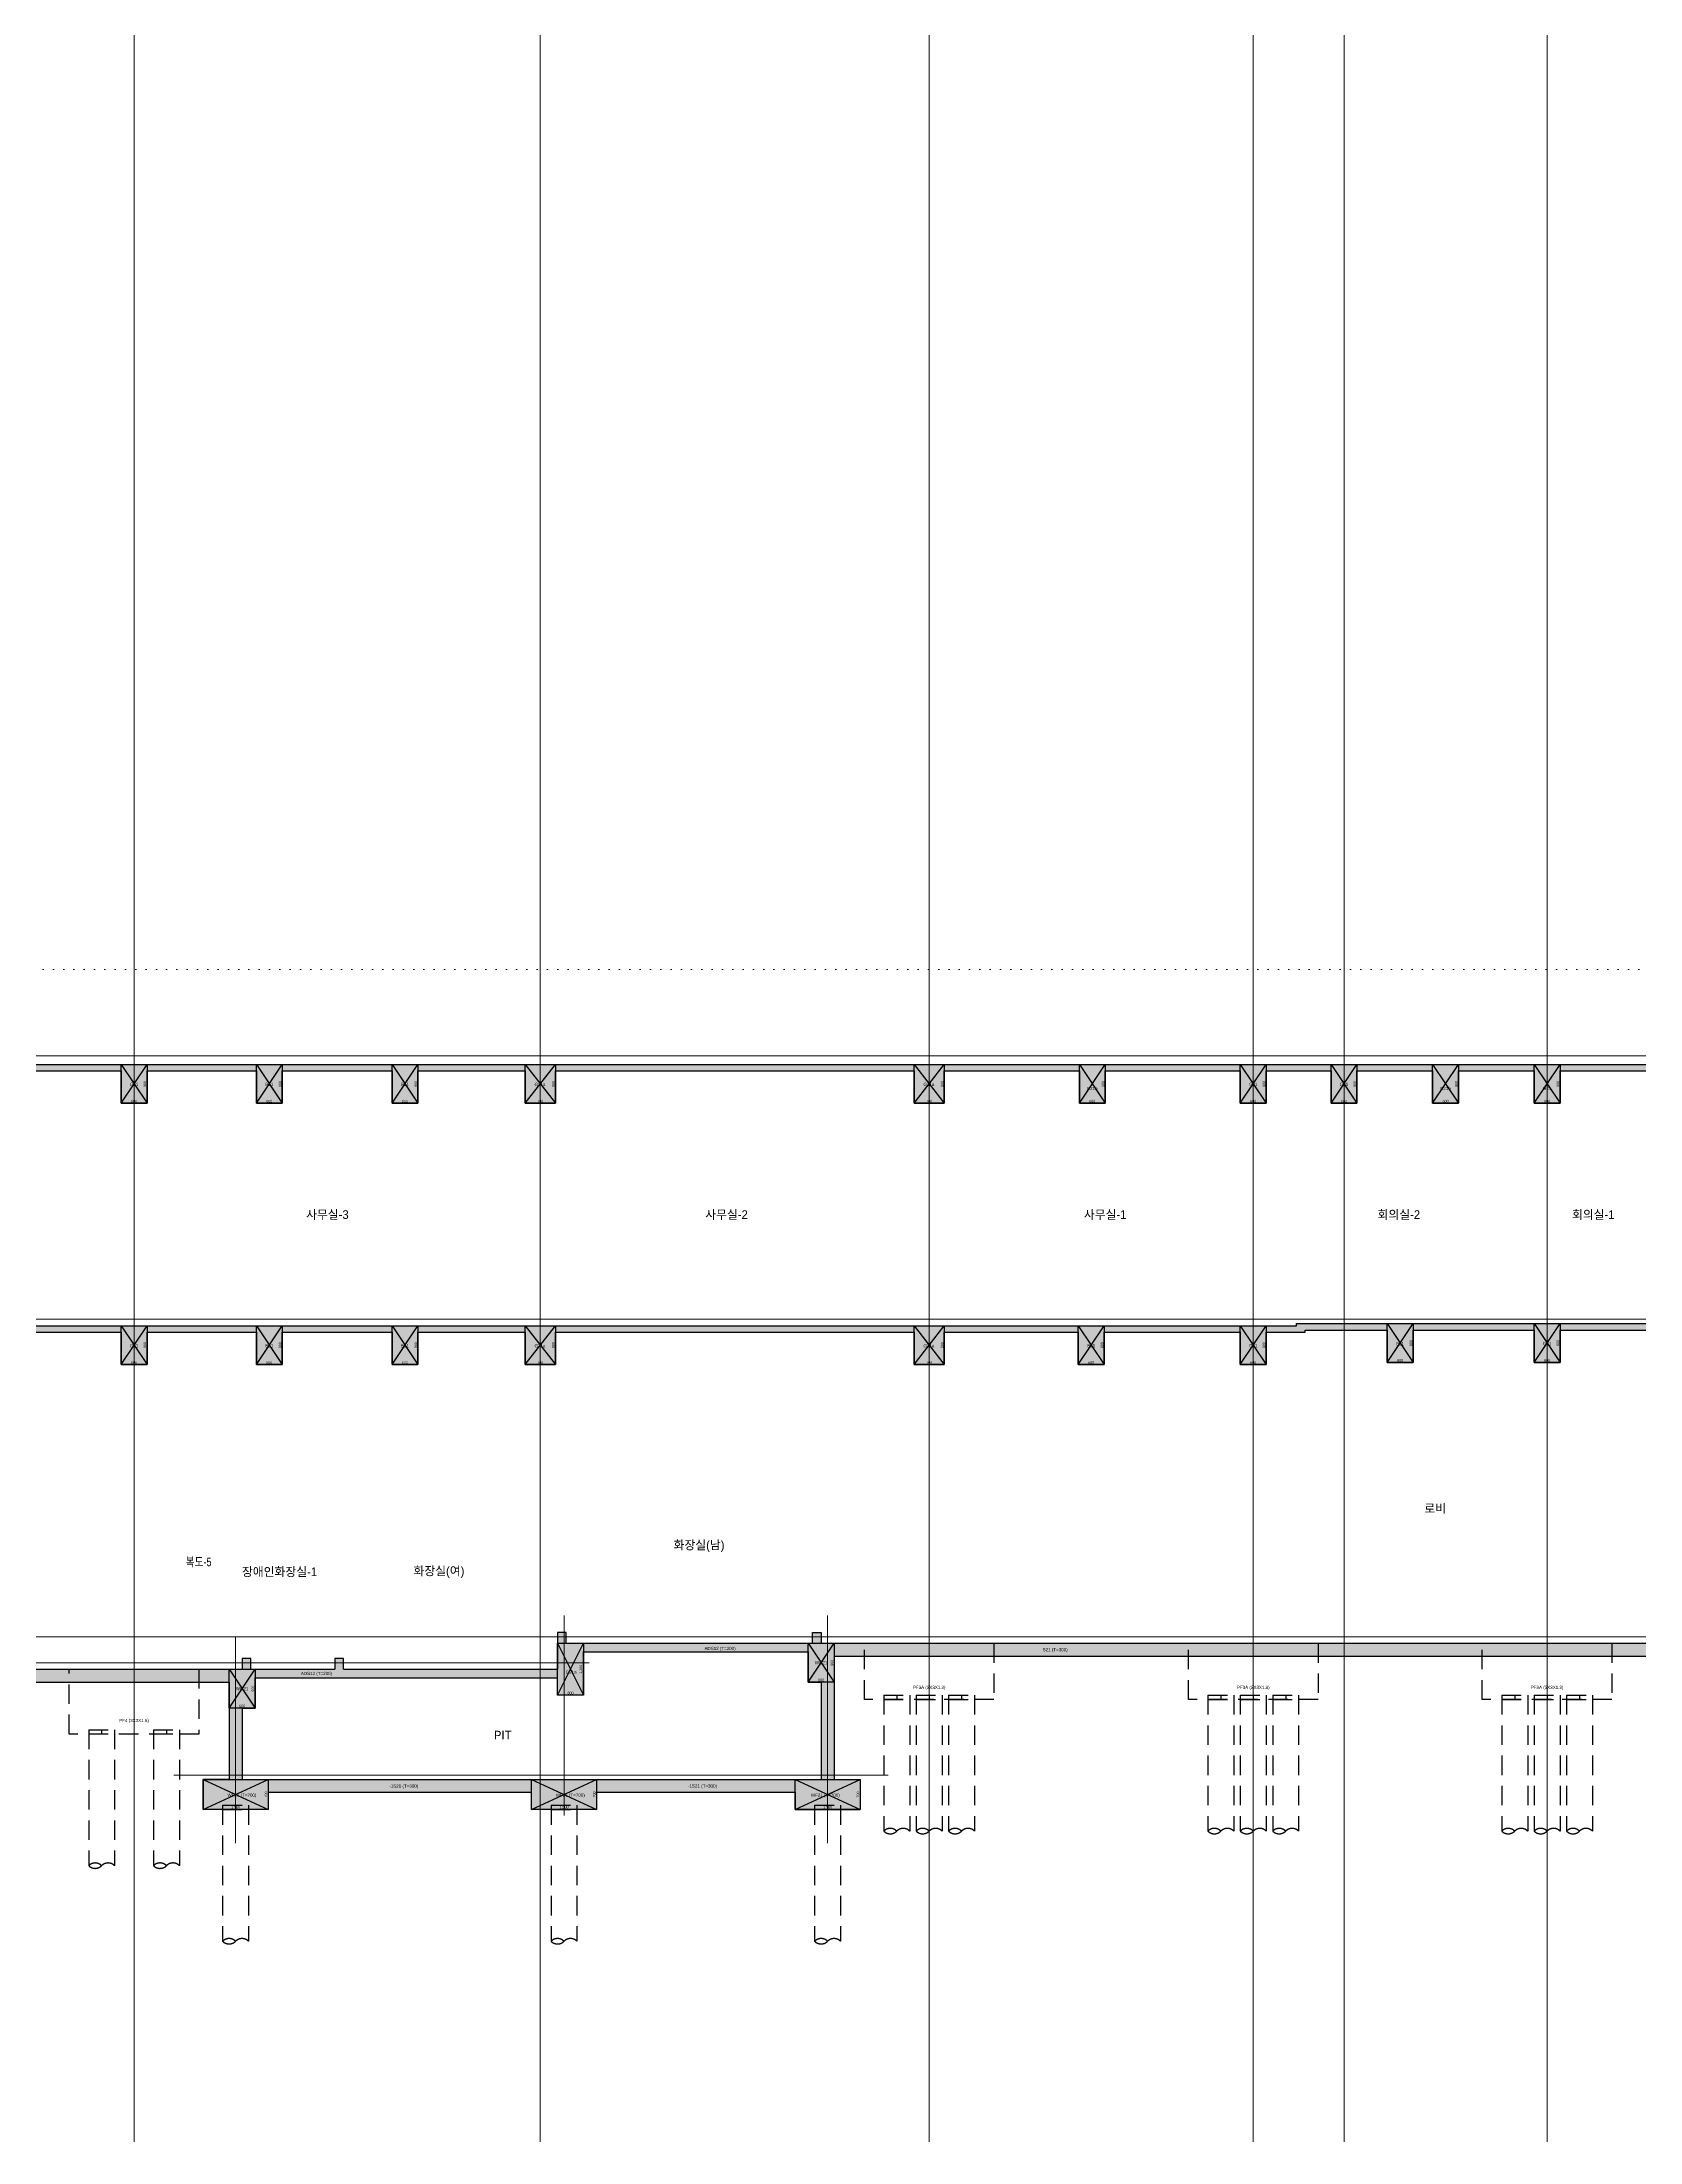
# Model space of a CAD drawing. Header units: millimetres. Extents: x 0 to 841000, y -4805 to 148500.
# Drawn here: x 70108 to 107087, y 23234 to 71847 of the extents above; entities that cross this region are included whole.
import ezdxf
from ezdxf.enums import TextEntityAlignment as Align

# ---------------------------------------------------------------- set-up
doc = ezdxf.new("R2010")
doc.units = ezdxf.units.MM
doc.header["$LTSCALE"] = 250
for name, pattern in [('DOT', [6.35, 0, -6.35]), ('HID', [2.8, 1.8, -1]), ('HIDDEN', [9.525, 6.35, -3.175])]:
    doc.linetypes.add(name, pattern=pattern)
doc.layers.get('Defpoints').update_dxf_attribs({"color": 151})
for name, color, linetype in [('A-CON', 2, 'Continuous'), ('구조SOLID', 253, 'Continuous'), ('기초', 5, 'HIDDEN')]:
    doc.layers.add(name, color=color, linetype=linetype)
for name, color, linetype, plot in [('AS-HIDLINE', 205, 'Continuous', False), ('NO-TEXT', 150, 'Continuous', False), ('NOPLOT', 191, 'Continuous', False)]:
    doc.layers.add(name, color=color, linetype=linetype, plot=plot)
doc.layers.add('CEN', color=1, linetype='Continuous', lineweight=9)
doc.styles.add('Gdim', font='Dotum.ttf')
doc.dimstyles.new('G-Xdim', dxfattribs={"dimscale": 30, "dimtxt": 2, "dimasz": 1, "dimexe": 1.2, "dimexo": 1.2, "dimgap": 0, "dimtad": 1, "dimdec": 1, "dimdsep": 46, "dimlunit": 6, "dimtxsty": 'Gdim', "dimcen": 1, "dimse1": 1, "dimse2": 1, "dimsd1": 1, "dimsd2": 1, "dimclrd": 1, "dimclre": 1, "dimclrt": 256, "dimadec": 0, "dimazin": 0, "dimtfac": 1, "dimtdec": 1, "dimtix": 1, "dimtmove": 2, "dimatfit": 1, "dimfxl": 2, "dimtolj": 1, "dimlwd": -1, "dimlwe": -1, "dimarcsym": 0})

# ---------------------------------------------------------------- blocks, each defined once
blk = doc.blocks.new('*D232')
at = {"layer": 'Defpoints', "color": 0, "linetype": 'Continuous', "transparency": 16777216}
for p in [(-300, -900), (300, -880), (300, -900)]:
    blk.add_point(p, dxfattribs=at)
at = {"layer": 'AS-HIDLINE', "linetype": 'Continuous', "transparency": 16777216, "insert": (0, -850), "char_height": 60, "attachment_point": 5, "style": 'Gdim'}
blk.add_mtext('\\A1;600', dxfattribs=at)
blk = doc.blocks.new('*D233')
at = {"layer": 'Defpoints', "color": 0, "linetype": 'Continuous', "transparency": 16777216}
for p in [(300, 0), (280, 0), (300, -900)]:
    blk.add_point(p, dxfattribs=at)
at = {"layer": 'AS-HIDLINE', "linetype": 'Continuous', "transparency": 16777216, "insert": (250, -450), "char_height": 60, "attachment_point": 5, "rotation": 90, "style": 'Gdim'}
blk.add_mtext('\\A1;900', dxfattribs=at)
blk = doc.blocks.new('*D236')
at = {"layer": 'Defpoints', "color": 0, "linetype": 'Continuous', "transparency": 16777216}
for p in [(-300, -900), (300, -880), (300, -900)]:
    blk.add_point(p, dxfattribs=at)
at = {"layer": 'AS-HIDLINE', "linetype": 'Continuous', "transparency": 16777216, "insert": (0, -850), "char_height": 60, "attachment_point": 5, "style": 'Gdim'}
blk.add_mtext('\\A1;600', dxfattribs=at)
blk = doc.blocks.new('*D237')
at = {"layer": 'Defpoints', "color": 0, "linetype": 'Continuous', "transparency": 16777216}
for p in [(300, 0), (280, 0), (300, -900)]:
    blk.add_point(p, dxfattribs=at)
at = {"layer": 'AS-HIDLINE', "linetype": 'Continuous', "transparency": 16777216, "insert": (250, -450), "char_height": 60, "attachment_point": 5, "rotation": 90, "style": 'Gdim'}
blk.add_mtext('\\A1;900', dxfattribs=at)
blk = doc.blocks.new('*D238')
at = {"layer": 'Defpoints', "color": 0, "linetype": 'Continuous', "transparency": 16777216}
for p in [(-300, -900), (300, -880), (300, -900)]:
    blk.add_point(p, dxfattribs=at)
at = {"layer": 'AS-HIDLINE', "linetype": 'Continuous', "transparency": 16777216, "insert": (0, -850), "char_height": 60, "attachment_point": 5, "style": 'Gdim'}
blk.add_mtext('\\A1;600', dxfattribs=at)
blk = doc.blocks.new('*D239')
at = {"layer": 'Defpoints', "color": 0, "linetype": 'Continuous', "transparency": 16777216}
for p in [(300, 0), (280, 0), (300, -900)]:
    blk.add_point(p, dxfattribs=at)
at = {"layer": 'AS-HIDLINE', "linetype": 'Continuous', "transparency": 16777216, "insert": (250, -450), "char_height": 60, "attachment_point": 5, "rotation": 90, "style": 'Gdim'}
blk.add_mtext('\\A1;900', dxfattribs=at)
blk = doc.blocks.new('*D250')
at = {"layer": 'Defpoints', "color": 0, "linetype": 'Continuous', "transparency": 16777216}
for p in [(-300, -900), (300, -880), (300, -900)]:
    blk.add_point(p, dxfattribs=at)
at = {"layer": 'AS-HIDLINE', "linetype": 'Continuous', "transparency": 16777216, "insert": (0, -850), "char_height": 60, "attachment_point": 5, "style": 'Gdim'}
blk.add_mtext('\\A1;600', dxfattribs=at)
blk = doc.blocks.new('*D251')
at = {"layer": 'Defpoints', "color": 0, "linetype": 'Continuous', "transparency": 16777216}
for p in [(300, 0), (280, 0), (300, -900)]:
    blk.add_point(p, dxfattribs=at)
at = {"layer": 'AS-HIDLINE', "linetype": 'Continuous', "transparency": 16777216, "insert": (250, -450), "char_height": 60, "attachment_point": 5, "rotation": 90, "style": 'Gdim'}
blk.add_mtext('\\A1;900', dxfattribs=at)
blk = doc.blocks.new('*D252')
at = {"layer": 'Defpoints', "color": 0, "linetype": 'Continuous', "transparency": 16777216}
for p in [(-300, -900), (300, -880), (300, -900)]:
    blk.add_point(p, dxfattribs=at)
at = {"layer": 'AS-HIDLINE', "linetype": 'Continuous', "transparency": 16777216, "insert": (0, -850), "char_height": 60, "attachment_point": 5, "style": 'Gdim'}
blk.add_mtext('\\A1;600', dxfattribs=at)
blk = doc.blocks.new('*D253')
at = {"layer": 'Defpoints', "color": 0, "linetype": 'Continuous', "transparency": 16777216}
for p in [(300, 0), (280, 0), (300, -900)]:
    blk.add_point(p, dxfattribs=at)
at = {"layer": 'AS-HIDLINE', "linetype": 'Continuous', "transparency": 16777216, "insert": (250, -450), "char_height": 60, "attachment_point": 5, "rotation": 90, "style": 'Gdim'}
blk.add_mtext('\\A1;900', dxfattribs=at)
blk = doc.blocks.new('*D254')
at = {"layer": 'Defpoints', "color": 0, "linetype": 'Continuous', "transparency": 16777216}
for p in [(-300, -900), (300, -880), (300, -900)]:
    blk.add_point(p, dxfattribs=at)
at = {"layer": 'AS-HIDLINE', "linetype": 'Continuous', "transparency": 16777216, "insert": (0, -850), "char_height": 60, "attachment_point": 5, "style": 'Gdim'}
blk.add_mtext('\\A1;600', dxfattribs=at)
blk = doc.blocks.new('*D255')
at = {"layer": 'Defpoints', "color": 0, "linetype": 'Continuous', "transparency": 16777216}
for p in [(300, 0), (280, 0), (300, -900)]:
    blk.add_point(p, dxfattribs=at)
at = {"layer": 'AS-HIDLINE', "linetype": 'Continuous', "transparency": 16777216, "insert": (250, -450), "char_height": 60, "attachment_point": 5, "rotation": 90, "style": 'Gdim'}
blk.add_mtext('\\A1;900', dxfattribs=at)
blk = doc.blocks.new('*D166')
at = {"layer": 'Defpoints', "color": 0, "linetype": 'Continuous', "transparency": 16777216}
for p in [(-300, -900), (300, -880), (300, -900)]:
    blk.add_point(p, dxfattribs=at)
at = {"layer": 'AS-HIDLINE', "linetype": 'Continuous', "transparency": 16777216, "insert": (0, -850), "char_height": 60, "attachment_point": 5, "style": 'Gdim'}
blk.add_mtext('\\A1;600', dxfattribs=at)
blk = doc.blocks.new('*D167')
at = {"layer": 'Defpoints', "color": 0, "linetype": 'Continuous', "transparency": 16777216}
for p in [(300, 0), (280, 0), (300, -900)]:
    blk.add_point(p, dxfattribs=at)
at = {"layer": 'AS-HIDLINE', "linetype": 'Continuous', "transparency": 16777216, "insert": (250, -450), "char_height": 60, "attachment_point": 5, "rotation": 90, "style": 'Gdim'}
blk.add_mtext('\\A1;900', dxfattribs=at)
blk = doc.blocks.new('*D206')
at = {"layer": 'Defpoints', "color": 0, "linetype": 'Continuous', "transparency": 16777216}
for p in [(-300, -900), (300, -880), (300, -900)]:
    blk.add_point(p, dxfattribs=at)
at = {"layer": 'AS-HIDLINE', "linetype": 'Continuous', "transparency": 16777216, "insert": (0, -850), "char_height": 60, "attachment_point": 5, "style": 'Gdim'}
blk.add_mtext('\\A1;600', dxfattribs=at)
blk = doc.blocks.new('*D207')
at = {"layer": 'Defpoints', "color": 0, "linetype": 'Continuous', "transparency": 16777216}
for p in [(300, 0), (280, 0), (300, -900)]:
    blk.add_point(p, dxfattribs=at)
at = {"layer": 'AS-HIDLINE', "linetype": 'Continuous', "transparency": 16777216, "insert": (250, -450), "char_height": 60, "attachment_point": 5, "rotation": 90, "style": 'Gdim'}
blk.add_mtext('\\A1;900', dxfattribs=at)
blk = doc.blocks.new('*D208')
at = {"layer": 'Defpoints', "color": 0, "linetype": 'Continuous', "transparency": 16777216}
for p in [(-300, -1200), (300, -1180), (300, -1200)]:
    blk.add_point(p, dxfattribs=at)
at = {"layer": 'AS-HIDLINE', "linetype": 'Continuous', "transparency": 16777216, "insert": (0, -1150), "char_height": 60, "attachment_point": 5, "style": 'Gdim'}
blk.add_mtext('\\A1;600', dxfattribs=at)
blk = doc.blocks.new('*D209')
at = {"layer": 'Defpoints', "color": 0, "linetype": 'Continuous', "transparency": 16777216}
for p in [(300, 0), (280, 0), (300, -1200)]:
    blk.add_point(p, dxfattribs=at)
at = {"layer": 'AS-HIDLINE', "linetype": 'Continuous', "transparency": 16777216, "insert": (244, -600), "char_height": 60, "attachment_point": 5, "rotation": 90, "style": 'Gdim'}
blk.add_mtext('\\A1;1,200', dxfattribs=at)
blk = doc.blocks.new('*D258')
at = {"layer": 'Defpoints', "color": 0, "linetype": 'Continuous', "transparency": 16777216}
for p in [(-300, -900), (300, -880), (300, -900)]:
    blk.add_point(p, dxfattribs=at)
at = {"layer": 'AS-HIDLINE', "linetype": 'Continuous', "transparency": 16777216, "insert": (0, -850), "char_height": 60, "attachment_point": 5, "style": 'Gdim'}
blk.add_mtext('\\A1;600', dxfattribs=at)
blk = doc.blocks.new('*D259')
at = {"layer": 'Defpoints', "color": 0, "linetype": 'Continuous', "transparency": 16777216}
for p in [(300, 0), (280, 0), (300, -900)]:
    blk.add_point(p, dxfattribs=at)
at = {"layer": 'AS-HIDLINE', "linetype": 'Continuous', "transparency": 16777216, "insert": (250, -450), "char_height": 60, "attachment_point": 5, "rotation": 90, "style": 'Gdim'}
blk.add_mtext('\\A1;900', dxfattribs=at)
blk = doc.blocks.new('*D266')
at = {"layer": 'Defpoints', "color": 0, "linetype": 'Continuous', "transparency": 16777216}
for p in [(-400, -900), (300, -880), (300, -900)]:
    blk.add_point(p, dxfattribs=at)
at = {"layer": 'AS-HIDLINE', "linetype": 'Continuous', "transparency": 16777216, "insert": (-50, -850), "char_height": 60, "attachment_point": 5, "style": 'Gdim'}
blk.add_mtext('\\A1;700', dxfattribs=at)
blk = doc.blocks.new('*D267')
at = {"layer": 'Defpoints', "color": 0, "linetype": 'Continuous', "transparency": 16777216}
for p in [(300, 0), (280, 0), (300, -900)]:
    blk.add_point(p, dxfattribs=at)
at = {"layer": 'AS-HIDLINE', "linetype": 'Continuous', "transparency": 16777216, "insert": (250, -450), "char_height": 60, "attachment_point": 5, "rotation": 90, "style": 'Gdim'}
blk.add_mtext('\\A1;900', dxfattribs=at)
blk = doc.blocks.new('파일')
at = {"layer": 'NOPLOT', "linetype": 'HID'}
blk.add_line((71, 790, 0), (671, 790, 0), dxfattribs=at)
at = {"layer": 'NOPLOT'}
blk.add_line((371, 890, 0), (371, 790, 0), dxfattribs=at)
at = {"layer": '기초', "linetype": 'HID'}
for p, q in [((71, 890, 0), (671, 890, 0)), ((71, 890, 0), (71, -2258, 0)), ((671, 890, 0), (671, -2258, 0))]:
    blk.add_line(p, q, dxfattribs=at)
for centre, start, end in [((221, -2408, 0), 45, 135), ((221, -2108, 0), 225, 315), ((521, -2408, 0), 45, 135)]:
    blk.add_arc(centre, 212, start, end, dxfattribs=at)
blk = doc.blocks.new('*D296')
at = {"layer": 'Defpoints', "color": 0, "linetype": 'Continuous', "transparency": 16777216}
for p in [(-570, -700), (930, -680), (930, -700)]:
    blk.add_point(p, dxfattribs=at)
at = {"layer": 'AS-HIDLINE', "linetype": 'Continuous', "transparency": 16777216, "insert": (180, -644), "char_height": 60, "attachment_point": 5, "style": 'Gdim'}
blk.add_mtext('\\A1;1,500', dxfattribs=at)
blk = doc.blocks.new('*D297')
at = {"layer": 'Defpoints', "color": 0, "linetype": 'Continuous', "transparency": 16777216}
for p in [(930, 0), (910, 0), (930, -700)]:
    blk.add_point(p, dxfattribs=at)
at = {"layer": 'AS-HIDLINE', "linetype": 'Continuous', "transparency": 16777216, "insert": (880, -350), "char_height": 60, "attachment_point": 5, "rotation": 90, "style": 'Gdim'}
blk.add_mtext('\\A1;700', dxfattribs=at)
blk = doc.blocks.new('*D300')
at = {"layer": 'Defpoints', "color": 0, "linetype": 'Continuous', "transparency": 16777216}
for p in [(-650, -900), (50, -880), (50, -900)]:
    blk.add_point(p, dxfattribs=at)
at = {"layer": 'AS-HIDLINE', "linetype": 'Continuous', "transparency": 16777216, "insert": (-300, -850), "char_height": 60, "attachment_point": 5, "style": 'Gdim'}
blk.add_mtext('\\A1;700', dxfattribs=at)
blk = doc.blocks.new('*D301')
at = {"layer": 'Defpoints', "color": 0, "linetype": 'Continuous', "transparency": 16777216}
for p in [(50, 0), (30, 0), (50, -900)]:
    blk.add_point(p, dxfattribs=at)
at = {"layer": 'AS-HIDLINE', "linetype": 'Continuous', "transparency": 16777216, "insert": (0, -450), "char_height": 60, "attachment_point": 5, "rotation": 90, "style": 'Gdim'}
blk.add_mtext('\\A1;900', dxfattribs=at)
blk = doc.blocks.new('*U114')
at = {"layer": 'AS-HIDLINE', "linetype": 'Continuous'}
for p, q in [((-300, -900), (300, 0)), ((-300, 0), (300, -900))]:
    blk.add_line(p, q, dxfattribs=at)
blk.add_lwpolyline([(-300, -900), (-300, 0), (300, 0), (300, -900)], close=True, dxfattribs=at)
dim = blk.add_linear_dim(base=(280.13, 0), p1=(300, -900), p2=(300, 0), angle=90, dimstyle='G-Xdim', override={"dimtxsty": 'Gdim'}, dxfattribs=at)
dim.commit()
dim.dimension.update_dxf_attribs({"geometry": '*D233', "text_midpoint": (250.09, -450)})
dim = blk.add_linear_dim(base=(300, -880.06), p1=(-300, -900), p2=(300, -900), dimstyle='G-Xdim', override={"dimtxsty": 'Gdim'}, dxfattribs=at)
dim.commit()
dim.dimension.update_dxf_attribs({"geometry": '*D232', "text_midpoint": (0, -850.02)})
blk = doc.blocks.new('*U116')
at = {"layer": 'AS-HIDLINE', "linetype": 'Continuous'}
for p, q in [((-300, -900), (300, 0)), ((-300, 0), (300, -900))]:
    blk.add_line(p, q, dxfattribs=at)
blk.add_lwpolyline([(-300, -900), (-300, 0), (300, 0), (300, -900)], close=True, dxfattribs=at)
dim = blk.add_linear_dim(base=(280.13, 0), p1=(300, -900), p2=(300, 0), angle=90, dimstyle='G-Xdim', override={"dimtxsty": 'Gdim'}, dxfattribs=at)
dim.commit()
dim.dimension.update_dxf_attribs({"geometry": '*D237', "text_midpoint": (250.09, -450)})
dim = blk.add_linear_dim(base=(300, -880.06), p1=(-300, -900), p2=(300, -900), dimstyle='G-Xdim', override={"dimtxsty": 'Gdim'}, dxfattribs=at)
dim.commit()
dim.dimension.update_dxf_attribs({"geometry": '*D236', "text_midpoint": (0, -850.02)})
blk = doc.blocks.new('*U117')
at = {"layer": 'AS-HIDLINE', "linetype": 'Continuous'}
for p, q in [((-300, -900), (300, 0)), ((-300, 0), (300, -900))]:
    blk.add_line(p, q, dxfattribs=at)
blk.add_lwpolyline([(-300, -900), (-300, 0), (300, 0), (300, -900)], close=True, dxfattribs=at)
dim = blk.add_linear_dim(base=(280.13, 0), p1=(300, -900), p2=(300, 0), angle=90, dimstyle='G-Xdim', override={"dimtxsty": 'Gdim'}, dxfattribs=at)
dim.commit()
dim.dimension.update_dxf_attribs({"geometry": '*D239', "text_midpoint": (250.09, -450)})
dim = blk.add_linear_dim(base=(300, -880.06), p1=(-300, -900), p2=(300, -900), dimstyle='G-Xdim', override={"dimtxsty": 'Gdim'}, dxfattribs=at)
dim.commit()
dim.dimension.update_dxf_attribs({"geometry": '*D238', "text_midpoint": (0, -850.02)})
blk = doc.blocks.new('*U123')
at = {"layer": 'AS-HIDLINE', "linetype": 'Continuous'}
for p, q in [((-300, -900), (300, 0)), ((-300, 0), (300, -900))]:
    blk.add_line(p, q, dxfattribs=at)
blk.add_lwpolyline([(-300, -900), (-300, 0), (300, 0), (300, -900)], close=True, dxfattribs=at)
dim = blk.add_linear_dim(base=(280.13, 0), p1=(300, -900), p2=(300, 0), angle=90, dimstyle='G-Xdim', override={"dimtxsty": 'Gdim'}, dxfattribs=at)
dim.commit()
dim.dimension.update_dxf_attribs({"geometry": '*D251', "text_midpoint": (250.09, -450)})
dim = blk.add_linear_dim(base=(300, -880.06), p1=(-300, -900), p2=(300, -900), dimstyle='G-Xdim', override={"dimtxsty": 'Gdim'}, dxfattribs=at)
dim.commit()
dim.dimension.update_dxf_attribs({"geometry": '*D250', "text_midpoint": (0, -850.02)})
blk = doc.blocks.new('*U124')
at = {"layer": 'AS-HIDLINE', "linetype": 'Continuous'}
for p, q in [((-300, -900), (300, 0)), ((-300, 0), (300, -900))]:
    blk.add_line(p, q, dxfattribs=at)
blk.add_lwpolyline([(-300, -900), (-300, 0), (300, 0), (300, -900)], close=True, dxfattribs=at)
dim = blk.add_linear_dim(base=(280.13, 0), p1=(300, -900), p2=(300, 0), angle=90, dimstyle='G-Xdim', override={"dimtxsty": 'Gdim'}, dxfattribs=at)
dim.commit()
dim.dimension.update_dxf_attribs({"geometry": '*D253', "text_midpoint": (250.09, -450)})
dim = blk.add_linear_dim(base=(300, -880.06), p1=(-300, -900), p2=(300, -900), dimstyle='G-Xdim', override={"dimtxsty": 'Gdim'}, dxfattribs=at)
dim.commit()
dim.dimension.update_dxf_attribs({"geometry": '*D252', "text_midpoint": (0, -850.02)})
blk = doc.blocks.new('*U125')
at = {"layer": 'AS-HIDLINE', "linetype": 'Continuous'}
for p, q in [((-300, -900), (300, 0)), ((-300, 0), (300, -900))]:
    blk.add_line(p, q, dxfattribs=at)
blk.add_lwpolyline([(-300, -900), (-300, 0), (300, 0), (300, -900)], close=True, dxfattribs=at)
dim = blk.add_linear_dim(base=(280.13, 0), p1=(300, -900), p2=(300, 0), angle=90, dimstyle='G-Xdim', override={"dimtxsty": 'Gdim'}, dxfattribs=at)
dim.commit()
dim.dimension.update_dxf_attribs({"geometry": '*D255', "text_midpoint": (250.09, -450)})
dim = blk.add_linear_dim(base=(300, -880.06), p1=(-300, -900), p2=(300, -900), dimstyle='G-Xdim', override={"dimtxsty": 'Gdim'}, dxfattribs=at)
dim.commit()
dim.dimension.update_dxf_attribs({"geometry": '*D254', "text_midpoint": (0, -850.02)})
blk = doc.blocks.new('*U81')
at = {"layer": 'AS-HIDLINE', "linetype": 'Continuous'}
for p, q in [((-300, -900), (300, 0)), ((-300, 0), (300, -900))]:
    blk.add_line(p, q, dxfattribs=at)
blk.add_lwpolyline([(-300, -900), (-300, 0), (300, 0), (300, -900)], close=True, dxfattribs=at)
dim = blk.add_linear_dim(base=(280.13, 0), p1=(300, -900), p2=(300, 0), angle=90, dimstyle='G-Xdim', override={"dimtxsty": 'Gdim'}, dxfattribs=at)
dim.commit()
dim.dimension.update_dxf_attribs({"geometry": '*D167', "text_midpoint": (250.09, -450)})
dim = blk.add_linear_dim(base=(300, -880.06), p1=(-300, -900), p2=(300, -900), dimstyle='G-Xdim', override={"dimtxsty": 'Gdim'}, dxfattribs=at)
dim.commit()
dim.dimension.update_dxf_attribs({"geometry": '*D166', "text_midpoint": (0, -850.02)})
blk = doc.blocks.new('*U101')
at = {"layer": 'AS-HIDLINE', "linetype": 'Continuous'}
for p, q in [((-300, -900), (300, 0)), ((-300, 0), (300, -900))]:
    blk.add_line(p, q, dxfattribs=at)
blk.add_lwpolyline([(-300, -900), (-300, 0), (300, 0), (300, -900)], close=True, dxfattribs=at)
dim = blk.add_linear_dim(base=(280.13, 0), p1=(300, -900), p2=(300, 0), angle=90, dimstyle='G-Xdim', override={"dimtxsty": 'Gdim'}, dxfattribs=at)
dim.commit()
dim.dimension.update_dxf_attribs({"geometry": '*D207', "text_midpoint": (250.09, -450)})
dim = blk.add_linear_dim(base=(300, -880.06), p1=(-300, -900), p2=(300, -900), dimstyle='G-Xdim', override={"dimtxsty": 'Gdim'}, dxfattribs=at)
dim.commit()
dim.dimension.update_dxf_attribs({"geometry": '*D206', "text_midpoint": (0, -850.02)})
blk = doc.blocks.new('*U102')
at = {"layer": 'AS-HIDLINE', "linetype": 'Continuous'}
for p, q in [((-300, -1200), (300, 0)), ((-300, 0), (300, -1200))]:
    blk.add_line(p, q, dxfattribs=at)
blk.add_lwpolyline([(-300, -1200), (-300, 0), (300, 0), (300, -1200)], close=True, dxfattribs=at)
dim = blk.add_linear_dim(base=(280.13, 0), p1=(300, -1200), p2=(300, 0), angle=90, dimstyle='G-Xdim', override={"dimtxsty": 'Gdim'}, dxfattribs=at)
dim.commit()
dim.dimension.update_dxf_attribs({"geometry": '*D209', "text_midpoint": (244.31, -600)})
dim = blk.add_linear_dim(base=(300, -1180.06), p1=(-300, -1200), p2=(300, -1200), dimstyle='G-Xdim', override={"dimtxsty": 'Gdim'}, dxfattribs=at)
dim.commit()
dim.dimension.update_dxf_attribs({"geometry": '*D208', "text_midpoint": (0, -1150.02)})
blk = doc.blocks.new('*U127')
at = {"layer": 'AS-HIDLINE', "linetype": 'Continuous'}
for p, q in [((-300, -900), (300, 0)), ((-300, 0), (300, -900))]:
    blk.add_line(p, q, dxfattribs=at)
blk.add_lwpolyline([(-300, -900), (-300, 0), (300, 0), (300, -900)], close=True, dxfattribs=at)
dim = blk.add_linear_dim(base=(280.13, 0), p1=(300, -900), p2=(300, 0), angle=90, dimstyle='G-Xdim', override={"dimtxsty": 'Gdim'}, dxfattribs=at)
dim.commit()
dim.dimension.update_dxf_attribs({"geometry": '*D259', "text_midpoint": (250.09, -450)})
dim = blk.add_linear_dim(base=(300, -880.06), p1=(-300, -900), p2=(300, -900), dimstyle='G-Xdim', override={"dimtxsty": 'Gdim'}, dxfattribs=at)
dim.commit()
dim.dimension.update_dxf_attribs({"geometry": '*D258', "text_midpoint": (0, -850.02)})
blk = doc.blocks.new('*U131')
at = {"layer": 'AS-HIDLINE', "linetype": 'Continuous'}
for p, q in [((-400, -900), (300, 0)), ((-400, 0), (300, -900))]:
    blk.add_line(p, q, dxfattribs=at)
blk.add_lwpolyline([(-400, -900), (-400, 0), (300, 0), (300, -900)], close=True, dxfattribs=at)
dim = blk.add_linear_dim(base=(280.13, 0), p1=(300, -900), p2=(300, 0), angle=90, dimstyle='G-Xdim', override={"dimtxsty": 'Gdim'}, dxfattribs=at)
dim.commit()
dim.dimension.update_dxf_attribs({"geometry": '*D267', "text_midpoint": (250.09, -450)})
dim = blk.add_linear_dim(base=(300, -880.06), p1=(-400, -900), p2=(300, -900), dimstyle='G-Xdim', override={"dimtxsty": 'Gdim'}, dxfattribs=at)
dim.commit()
dim.dimension.update_dxf_attribs({"geometry": '*D266', "text_midpoint": (-50, -850.02)})
blk = doc.blocks.new('*U148')
at = {"layer": 'AS-HIDLINE', "linetype": 'Continuous'}
for p, q in [((-570.09, -700), (929.91, 0)), ((-570.09, 0), (929.91, -700))]:
    blk.add_line(p, q, dxfattribs=at)
blk.add_lwpolyline([(-570.09, -700), (-570.09, 0), (929.91, 0), (929.91, -700)], close=True, dxfattribs=at)
dim = blk.add_linear_dim(base=(910.04, 0), p1=(929.91, -700), p2=(929.91, 0), angle=90, dimstyle='G-Xdim', override={"dimtxsty": 'Gdim'}, dxfattribs=at)
dim.commit()
dim.dimension.update_dxf_attribs({"geometry": '*D297', "text_midpoint": (879.99, -350)})
dim = blk.add_linear_dim(base=(929.91, -680.06), p1=(-570.09, -700), p2=(929.91, -700), dimstyle='G-Xdim', override={"dimtxsty": 'Gdim'}, dxfattribs=at)
dim.commit()
dim.dimension.update_dxf_attribs({"geometry": '*D296', "text_midpoint": (179.91, -644.24)})
blk = doc.blocks.new('*U150')
at = {"layer": 'AS-HIDLINE', "linetype": 'Continuous'}
for p, q in [((-650, -900), (50, 0)), ((-650, 0), (50, -900))]:
    blk.add_line(p, q, dxfattribs=at)
blk.add_lwpolyline([(-650, -900), (-650, 0), (50, 0), (50, -900)], close=True, dxfattribs=at)
dim = blk.add_linear_dim(base=(30.13, 0), p1=(50, -900), p2=(50, 0), angle=90, dimstyle='G-Xdim', override={"dimtxsty": 'Gdim'}, dxfattribs=at)
dim.commit()
dim.dimension.update_dxf_attribs({"geometry": '*D301', "text_midpoint": (0.09, -450)})
dim = blk.add_linear_dim(base=(50, -880.06), p1=(-650, -900), p2=(50, -900), dimstyle='G-Xdim', override={"dimtxsty": 'Gdim'}, dxfattribs=at)
dim.commit()
dim.dimension.update_dxf_attribs({"geometry": '*D300', "text_midpoint": (-300, -850.02)})

msp = doc.modelspace()

# ---------------------------------------------------------------- hatches: boundary and pattern name
at = {"layer": '구조SOLID'}
h = msp.add_hatch(color=256, dxfattribs=at)
h.dxf.hatch_style = 1
h.paths.add_polyline_path([(78808.208, 48028.931), (81288.209, 48028.931), (81288.209, 47278.931), (81988.209, 47278.931), (81988.209, 48028.931), (90288.209, 48028.931), (90288.209, 47278.931), (90988.209, 47278.931), (90988.209, 48028.931), (94113.209, 48028.931), (94113.209, 47278.931), (94713.209, 47278.931), (94713.209, 48028.931), (97838.21, 48028.931), (97838.21, 47278.931), (98438.21, 47278.931), (98438.21, 48028.931), (99938.21, 48028.931), (99938.21, 47278.931), (100538.21, 47278.931), (100538.21, 48028.931), (102288.209, 48028.931), (102288.209, 47278.931), (102888.209, 47278.931), (102888.209, 48028.931), (104638.21, 48028.931), (104638.21, 47278.931), (105238.21, 47278.931), (105238.21, 48028.931), (107688.209, 48028.931), (107688.209, 47278.931), (108288.209, 47278.931), (108288.209, 48028.931), (110738.209, 48028.931), (110738.209, 47278.931), (111338.209, 47278.931), (111338.209, 48028.931), (114138.209, 48028.931), (114138.209, 46688.931), (117238.209, 46688.931), (117238.209, 46438.931), (117638.209, 46438.931), (117638.209, 47578.931), (117488.209, 47578.931), (117288.209, 47548.931), (117288.209, 47443.931), (117333.209, 47443.931), (117488.209, 47428.931), (117488.209, 46838.931), (114738.209, 46838.931), (114738.209, 47428.931), (114893.209, 47428.931), (114893.209, 47443.931), (114938.209, 47548.931), (114738.209, 47578.931), (114738.209, 49578.931), (114738.209, 50228.931), (114538.209, 50228.931), (114538.209, 49578.931), (114538.209, 49128.931), (114338.209, 49098.931), (114338.209, 48993.931), (114383.209, 48993.931), (114538.209, 48978.931), (114538.209, 48178.931), (52888.209, 48178.931), (52888.209, 48978.931), (53043.209, 48978.931), (53043.209, 48993.931), (53088.209, 49098.931), (52888.209, 49128.931), (52888.209, 50228.931), (52688.209, 50228.931), (52688.209, 47978.931), (53438.209, 47978.931), (53438.209, 47278.931), (54038.209, 47278.931), (54038.209, 47978.931), (56538.209, 47978.931), (56538.209, 47278.931), (57138.209, 47278.931), (57138.209, 48028.931), (59038.209, 48028.931), (59038.209, 47278.931), (59638.209, 47278.931), (59638.209, 48028.931), (62738.209, 48028.931), (62738.209, 47278.931), (63338.209, 47278.931), (63338.209, 48028.931), (65798.209, 48028.931), (65798.209, 47278.931), (66398.209, 47278.931), (66398.209, 48028.931), (68878.209, 48028.931), (68878.209, 47278.931), (69478.209, 47278.931), (69478.209, 48028.931), (71938.209, 48028.931), (71938.209, 47278.931), (72538.209, 47278.931), (72538.209, 48028.931), (75068.209, 48028.931), (75068.209, 47278.931), (75668.209, 47278.931), (75668.209, 48028.931), (78208.208, 48028.931), (78208.208, 47278.931), (78808.208, 47278.931)])
at = {"layer": '구조SOLID', "transparency": 33554687}
h = msp.add_hatch(color=256, dxfattribs=at)
h.dxf.hatch_style = 1
h.paths.add_polyline_path([(72538.209, 41978.931), (75068.209, 41978.931), (75068.209, 41228.931), (75668.209, 41228.931), (75668.209, 41978.931), (78208.208, 41978.931), (78208.208, 41228.931), (78808.208, 41228.931), (78808.208, 41978.931), (81288.209, 41978.931), (81288.209, 41228.931), (81988.209, 41228.931), (81988.209, 41978.931), (90288.209, 41978.931), (90288.209, 41228.931), (90988.209, 41228.931), (90988.209, 41978.931), (94088.209, 41978.931), (94088.209, 41228.931), (94688.209, 41228.931), (94688.209, 41978.931), (97838.21, 41978.931), (97838.21, 41228.931), (98438.21, 41228.931), (98438.21, 41978.931), (99338.21, 41978.931), (99338.21, 42028.931), (101238.21, 42028.931), (101238.21, 41278.931), (101838.21, 41278.931), (101838.21, 42028.931), (104638.21, 42028.931), (104638.21, 41278.931), (105238.21, 41278.931), (105238.21, 42028.931), (107688.209, 42028.931), (107688.209, 41278.931), (108288.209, 41278.931), (108288.209, 42028.931), (110758.08, 42028.931), (110758.08, 41278.931), (111358.08, 41278.931), (111358.08, 42028.931), (114038.209, 42028.931), (114038.209, 41278.931), (114638.209, 41278.931), (114638.209, 42028.931), (117238.209, 42028.931), (117238.209, 41478.931), (117638.209, 41478.931), (117638.209, 42278.931), (117538.209, 42278.931), (117538.209, 42178.931), (99138.21, 42178.931), (99138.21, 42128.931), (62938.21, 42128.931), (62938.21, 42178.931), (52588.209, 42178.931), (52588.209, 42228.931), (52438.209, 42228.931), (52438.209, 41028.931), (44738.209, 41028.931), (44738.209, 41678.931), (39338.209, 41678.931), (39338.209, 41978.931), (39488.209, 41978.931), (39488.209, 42128.931), (39138.209, 42128.931), (39138.209, 41478.931), (39538.209, 41478.931), (39538.209, 41078.931), (40138.209, 41078.931), (40138.209, 41478.931), (44138.209, 41478.931), (44138.209, 40778.931), (44738.209, 40778.931), (44738.209, 40878.931), (47238.209, 40878.931), (47238.209, 40128.931), (47838.209, 40128.931), (47838.209, 40878.931), (50338.209, 40878.931), (50338.209, 40128.931), (50938.209, 40128.931), (50938.209, 40878.931), (53438.209, 40878.931), (54038.209, 40878.931), (54038.209, 42028.931), (56538.209, 42028.931), (56538.209, 41278.931), (57138.209, 41278.931), (57138.209, 42028.931), (59038.209, 42028.931), (59038.209, 41278.931), (59638.209, 41278.931), (59638.209, 42028.931), (62738.209, 42028.931), (62738.209, 41228.931), (63338.209, 41228.931), (63338.209, 41978.931), (65798.209, 41978.931), (65798.209, 41228.931), (66398.209, 41228.931), (66398.209, 41978.931), (68878.209, 41978.931), (68878.209, 41228.931), (69478.209, 41228.931), (69478.209, 41978.931), (71938.209, 41978.931), (71938.209, 41228.931), (72538.209, 41228.931)])
h.paths.add_polyline_path([(53438.209, 41028.931), (52588.209, 41028.931), (52588.209, 42028.931), (53438.209, 42028.931)], flags=16)
h = msp.add_hatch(color=256, dxfattribs=at)
h.dxf.hatch_style = 1
h.paths.add_polyline_path([(57038.208, 31878.931), (56438.209, 31878.931), (56438.209, 33878.931), (74438.209, 33878.931), (74438.209, 33278.931), (74438.209, 31628.931), (73838.208, 31628.931), (73838.208, 30928.931), (75338.208, 30928.931), (75338.208, 31328.931), (81438.209, 31328.931), (81438.209, 30928.931), (82938.209, 30928.931), (82938.209, 31328.931), (87538.208, 31328.931), (87538.208, 30928.931), (89038.208, 30928.931), (89038.208, 31628.931), (88438.209, 31628.931), (88438.209, 34478.931), (114738.209, 34478.931), (114738.209, 33878.931), (115338.208, 33878.931), (115338.208, 34478.931), (117638.209, 34478.931), (117638.209, 34928.931), (117438.209, 34928.931), (117438.209, 34778.931), (88138.209, 34778.931), (88138.209, 35028.931), (87938.209, 35028.931), (87938.209, 34778.931), (82238.209, 34778.931), (82238.209, 35028.931), (82038.209, 35028.931), (82038.209, 34178.931), (77088.208, 34178.931), (77088.208, 34428.931), (76888.208, 34428.931), (76888.208, 34178.931), (74938.209, 34178.931), (74938.209, 34428.931), (74738.209, 34428.931), (74738.209, 34178.931), (56038.209, 34178.931), (56038.209, 34428.931), (55838.209, 34428.931), (55838.209, 34178.931), (53038.209, 34178.931), (53038.209, 34288.931), (52838.209, 34288.931), (52838.209, 34178.931), (42888.209, 34178.931), (42888.209, 34278.931), (42738.209, 34278.931), (42738.209, 34028.931), (38838.209, 34028.931), (38838.209, 33828.931), (39088.209, 33678.931), (39088.209, 33028.931), (40588.209, 33028.931), (40588.209, 33778.931), (43688.209, 33778.931), (43688.209, 33178.931), (45188.209, 33178.931), (45188.209, 33878.931), (52538.209, 33878.931), (52538.209, 31878.931), (52238.209, 31878.931), (52238.209, 30878.931), (57038.208, 30878.931)])
h.paths.add_polyline_path([(52838.209, 31878.931), (52838.209, 33878.931), (56138.209, 33878.931), (56138.209, 31878.931)], flags=16)
h.paths.add_polyline_path([(74738.209, 31628.931), (74738.209, 33278.931), (75038.209, 33278.931), (75038.209, 33978.931), (82038.209, 33978.931), (82038.209, 33578.931), (82638.209, 33578.931), (82638.209, 34578.931), (87838.209, 34578.931), (87838.209, 33878.931), (88138.209, 33878.931), (88138.209, 31628.931)], flags=16)

# ---------------------------------------------------------------- linework, layer by layer
at = {"layer": 'A-CON'}
for p, q in [((52888.209, 48178.931), (114538.209, 48178.931)), ((69478.209, 48028.931), (71938.209, 48028.931)), ((71938.209, 48028.931), (71938.209, 47278.931)), ((72538.209, 48028.931), (75068.209, 48028.931)), ((72538.209, 47278.931), (72538.209, 48028.931)), ((75068.209, 48028.931), (75068.209, 47278.931)), ((75668.209, 48028.931), (78208.208, 48028.931)), ((75668.209, 47278.931), (75668.209, 48028.931)), ((78208.208, 48028.931), (78208.208, 47278.931)), ((78808.208, 48028.931), (81288.209, 48028.931)), ((78808.208, 47278.931), (78808.208, 48028.931)), ((81288.209, 48028.931), (81288.209, 47278.931)), ((81988.209, 48028.931), (90288.209, 48028.931)), ((81988.209, 47278.931), (81988.209, 48028.931)), ((90288.209, 48028.931), (90288.209, 47278.931)), ((90988.209, 48028.931), (94113.209, 48028.931)), ((90988.209, 47278.931), (90988.209, 48028.931)), ((94113.209, 48028.931), (94113.209, 47278.931)), ((94713.209, 48028.931), (97838.21, 48028.931)), ((94713.209, 47278.931), (94713.209, 48028.931)), ((97838.21, 48028.931, 0), (97838.21, 47278.931, 0)), ((98438.21, 48028.931), (99938.21, 48028.931)), ((98438.21, 47278.931, 0), (98438.21, 48028.931, 0)), ((99938.21, 48028.931, 0), (99938.21, 47278.931, 0)), ((100538.21, 48028.931), (102288.209, 48028.931)), ((100538.21, 47278.931, 0), (100538.21, 48028.931, 0)), ((102288.209, 48028.931), (102288.209, 47278.931)), ((102888.209, 47278.931), (102888.209, 48028.931)), ((102888.209, 48028.931), (104638.21, 48028.931)), ((104638.21, 48028.931, 0), (104638.21, 47278.931, 0)), ((105238.21, 48028.931), (107688.209, 48028.931, 0)), ((105238.21, 47278.931, 0), (105238.21, 48028.931, 0)), ((71938.209, 47278.931), (72538.209, 47278.931)), ((75068.209, 47278.931), (75668.209, 47278.931)), ((78208.208, 47278.931), (78808.208, 47278.931)), ((81288.209, 47278.931), (81988.209, 47278.931)), ((90288.209, 47278.931), (90988.209, 47278.931)), ((94113.209, 47278.931), (94713.209, 47278.931)), ((97838.21, 47278.931, 0), (98438.21, 47278.931, 0)), ((99938.21, 47278.931, 0), (100538.21, 47278.931, 0)), ((102288.209, 47278.931), (102888.209, 47278.931)), ((104638.21, 47278.931, 0), (105238.21, 47278.931, 0)), ((62938.21, 42128.931), (99138.21, 42128.931)), ((69478.209, 41978.931), (71938.209, 41978.931)), ((71938.209, 41978.931, 0), (71938.209, 41228.931, 0)), ((72538.209, 41978.931), (75068.209, 41978.931)), ((72538.209, 41228.931, 0), (72538.209, 41978.931, 0)), ((75068.209, 41978.931, 0), (75068.209, 41228.931, 0)), ((75668.209, 41978.931), (78208.208, 41978.931)), ((75668.209, 41228.931, 0), (75668.209, 41978.931, 0)), ((78208.208, 41978.931, 0), (78208.208, 41228.931, 0)), ((78808.208, 41978.931), (81288.209, 41978.931)), ((78808.208, 41228.931, 0), (78808.208, 41978.931, 0)), ((81288.209, 41978.931), (81288.209, 41228.931)), ((81988.209, 41228.931), (81988.209, 41978.931)), ((81988.209, 41978.931), (90288.209, 41978.931)), ((90288.209, 41978.931), (90288.209, 41228.931)), ((90988.209, 41978.931), (94088.209, 41978.931)), ((90988.209, 41228.931), (90988.209, 41978.931)), ((94088.209, 41978.931, 0), (94088.209, 41228.931, 0)), ((94688.209, 41978.931), (97838.21, 41978.931)), ((94688.209, 41228.931, 0), (94688.209, 41978.931, 0)), ((97838.21, 41978.931), (97838.21, 41228.931)), ((98438.21, 41978.931), (99338.21, 41978.931)), ((98438.21, 41228.931), (98438.21, 41978.931)), ((99138.21, 42128.931), (99138.21, 42178.931)), ((99138.21, 42178.931), (117538.209, 42178.931)), ((99338.21, 42028.931), (101238.21, 42028.931)), ((99338.21, 41978.931), (99338.21, 42028.931)), ((101238.21, 42028.931), (101238.21, 41278.931)), ((101838.21, 42028.931), (104638.21, 42028.931)), ((101838.21, 41278.931), (101838.21, 42028.931)), ((104638.21, 42028.931), (104638.21, 41278.931)), ((105238.21, 42028.931), (107688.209, 42028.931)), ((105238.21, 41278.931), (105238.21, 42028.931)), ((71938.209, 41228.931, 0), (72538.209, 41228.931, 0)), ((75068.209, 41228.931, 0), (75668.209, 41228.931, 0)), ((78208.208, 41228.931, 0), (78808.208, 41228.931, 0)), ((81288.209, 41228.931), (81988.209, 41228.931)), ((90288.209, 41228.931), (90988.209, 41228.931)), ((94088.209, 41228.931, 0), (94688.209, 41228.931, 0)), ((97838.21, 41228.931), (98438.21, 41228.931)), ((101238.21, 41278.931), (101838.21, 41278.931)), ((104638.21, 41278.931), (105238.21, 41278.931)), ((82238.209, 35028.931), (82038.209, 35028.931)), ((82038.209, 35028.931), (82038.209, 34178.931)), ((82238.209, 34778.931), (82238.209, 35028.931)), ((87938.209, 34778.931), (87938.209, 35028.931)), ((87938.209, 35028.931), (88138.209, 35028.931)), ((88138.209, 35028.931), (88138.209, 34778.931)), ((82238.209, 34778.931), (87938.209, 34778.931)), ((82638.209, 34578.931), (87838.209, 34578.931)), ((82638.209, 33578.931), (82638.209, 34578.931)), ((87838.209, 34578.931), (87838.209, 33878.931)), ((88138.209, 34778.931), (117438.209, 34778.931)), ((56038.209, 34178.931), (74738.209, 34178.931)), ((74938.209, 34428.931), (74738.209, 34428.931)), ((74738.209, 34428.931), (74738.209, 34178.931)), ((74938.209, 34178.931), (74938.209, 34428.931)), ((74938.209, 34178.931), (76888.208, 34178.931)), ((77088.208, 34428.931), (76888.208, 34428.931)), ((76888.208, 34428.931), (76888.208, 34178.931)), ((77088.208, 34178.931), (77088.208, 34428.931)), ((77088.208, 34178.931), (82038.209, 34178.931)), ((82038.209, 34178.931), (82038.209, 34193.931)), ((88438.209, 34478.931), (114738.209, 34478.931)), ((88438.209, 34478.931), (88438.209, 31628.931)), ((56438.209, 33878.931), (74438.209, 33878.931)), ((74438.209, 33878.931), (74438.209, 33278.931)), ((75038.209, 33978.931), (82038.209, 33978.931)), ((75038.209, 33278.931), (75038.209, 33978.931)), ((82038.209, 33578.931), (82038.209, 33978.931)), ((82638.209, 33578.931), (82038.209, 33578.931)), ((87838.209, 33878.931), (88138.209, 33878.931)), ((88138.209, 33878.931), (88138.209, 31628.931)), ((74438.209, 33278.931), (74438.209, 31628.931)), ((74738.209, 33278.931), (74738.209, 31628.931)), ((74738.209, 33278.931), (75038.209, 33278.931)), ((74438.209, 31628.931), (73838.208, 31628.931)), ((73838.208, 31628.931), (73838.208, 30928.931)), ((74738.209, 31628.931), (88138.209, 31628.931)), ((88438.209, 31628.931), (89038.208, 31628.931)), ((89038.208, 31628.931), (89038.208, 30928.931)), ((75338.208, 31328.931), (81438.209, 31328.931)), ((75338.208, 31328.931), (75338.208, 30928.931)), ((81438.209, 30928.931), (81438.209, 31328.931)), ((82938.209, 31328.931), (87538.208, 31328.931)), ((82938.209, 31328.931), (82938.209, 30928.931)), ((87538.208, 31328.931), (87538.208, 30928.931)), ((75338.208, 30928.931), (73838.208, 30928.931)), ((82938.209, 30928.931), (81438.209, 30928.931)), ((87538.208, 30928.931), (89038.208, 30928.931))]:
    msp.add_line(p, q, dxfattribs=at)
at = {"layer": 'CEN'}
for p, q in [((72238.209, 105175.547), (72238.209, 23234.416)), ((81638.209, 105175.547), (81638.209, 23234.416)), ((90638.209, 105175.547), (90638.209, 23234.416)), ((98138.21, 105175.547), (98138.21, 23234.416, 0)), ((100238.21, 105175.547), (100238.21, 23234.416, 0)), ((104938.21, 105175.547), (104938.21, 23234.416, 0)), ((19867.846, 42278.931), (118848.988, 42278.931)), ((82188.209, 35423.627), (82188.209, 30791.377)), ((88288.209, 35423.627), (88288.209, 30154.256)), ((19867.846, 34928.931), (170632.413, 34928.931)), ((74588.209, 34928.931), (74588.209, 30154.256)), ((89688.125, 31728.931), (73156.796, 31728.931))]:
    msp.add_line(p, q, dxfattribs=at)
at = {"layer": 'CEN', "color": 11, "linetype": 'DOT', "ltscale": 0.15}
msp.add_line((19867.846, 50378.931), (115694.518, 50378.931), dxfattribs=at)
at = {"layer": 'CEN'}
for points in [[(115694.518, 48378.931), (19867.846, 48378.931)], [(82769.812, 34328.931), (19867.846, 34328.931)]]:
    msp.add_lwpolyline(points, dxfattribs=at)
at = {"layer": '기초', "linetype": 'HID'}
for points in [[(89138.209, 34778.931), (92138.209, 34778.931), (92138.209, 33478.931), (89138.209, 33478.931)], [(96638.209, 34778.931), (99638.209, 34778.931), (99638.209, 33478.931), (96638.209, 33478.931)], [(103438.209, 34778.931), (106438.209, 34778.931), (106438.209, 33478.931), (103438.209, 33478.931)]]:
    msp.add_lwpolyline(points, close=True, dxfattribs=at)
at = {"layer": '기초', "linetype": 'HID', "elevation": 0}
msp.add_lwpolyline([(70738.209, 34178.931), (73738.209, 34178.931), (73738.209, 32678.931), (70738.209, 32678.931)], close=True, dxfattribs=at)

# ---------------------------------------------------------------- block references
at = {"layer": 'AS-HIDLINE', "linetype": 'Continuous'}
for name, p in [('*U127', (72238.209, 48178.931)), ('*U127', (75368.209, 48178.931)), ('*U127', (78508.209, 48178.931)), ('*U150', (81938.209, 48178.931)), ('*U131', (90688.209, 48178.931)), ('*U127', (94413.209, 48178.931)), ('*U127', (98138.21, 48178.931, 0)), ('*U127', (100238.21, 48178.931, 0)), ('*U127', (102588.209, 48178.931)), ('*U127', (104938.21, 48178.931, 0)), ('*U123', (72238.209, 42128.931, 0)), ('*U124', (75368.209, 42128.931, 0)), ('*U125', (78508.209, 42128.931, 0)), ('*U150', (81938.21, 42128.931)), ('*U150', (90938.21, 42128.931)), ('*U81', (94388.21, 42128.931, 0)), ('*U117', (98138.21, 42128.931)), ('*U116', (101538.21, 42178.931)), ('*U114', (104938.21, 42178.931)), ('*U102', (82338.209, 34778.931)), ('*U101', (88138.209, 34778.931)), ('*U127', (74738.209, 34178.931)), ('*U148', (74408.303, 31628.931)), ('*U148', (82008.303, 31628.931)), ('*U148', (88108.303, 31628.931))]:
    msp.add_blockref(name, p, dxfattribs=at)
at = {"layer": '기초'}
for p in [(89517.285, 32689.267, 0), (90267.285, 32689.267, 0), (91017.285, 32689.267, 0), (97017.285, 32689.267, 0), (97767.285, 32689.267, 0), (98517.285, 32689.267, 0), (103817.285, 32689.267, 0), (104567.285, 32689.267, 0), (105317.285, 32689.267, 0), (71117.285, 31889.267, 0), (72617.285, 31889.267, 0), (74217.284, 30139.267, 0), (81817.285, 30139.267, 0), (87917.284, 30139.267, 0)]:
    msp.add_blockref('파일', p, dxfattribs=at)

# ---------------------------------------------------------------- texts
at = {"layer": 'AS-HIDLINE', "linetype": 'Continuous', "style": 'Gdim'}
for s, p in [('G21', (72236.784, 47717.145)), ('B21', (75366.784, 47717.145)), ('B21', (78506.783, 47717.145)), ('G21a', (81632.636, 47717.145)), ('G21a', (90632.637, 47717.145)), ('B21b', (94411.784, 47622.101)), ('G21', (98136.784, 47717.145)), ('G21', (100236.784, 47717.145)), ('B21b', (102586.784, 47622.101)), ('G21', (104936.784, 47622.101)), ('G21', (72236.784, 41667.145, 0)), ('B21', (75366.784, 41667.145, 0)), ('B21', (78506.783, 41667.145, 0)), ('G21a', (81632.637, 41667.145)), ('G21a', (90632.637, 41667.145)), ('B21', (94386.784, 41667.145, 0)), ('G21', (98136.784, 41667.145)), ('B21', (101536.784, 41717.145)), ('G21', (104936.784, 41717.145)), ('ADS12 (T=200)', (85799.555, 34659.272)), ('S21 (T=300)', (93553.131, 34632.123)), ('ADS12 (T=200)', (76460.578, 34080.567)), ('WG21', (88136.784, 34330.759)), ('WG21', (74736.784, 33730.759)), ('PF3A (3X3X1.3)', (90638.455, 33758.775)), ('PF3A (3X3X1.3)', (98138.455, 33758.775)), ('PF3A (3X3X1.3)', (104938.455, 33758.775)), ('PF4 (3X3X1.5)', (72238.455, 32991.568)), ('WF21 (T=700)', (74734.643, 31264.253)), ('-1S21 (T=300)', (78479.105, 31475.464)), ('WF21 (T=700)', (82334.644, 31264.253)), ('-1S21 (T=300)', (85393.304, 31475.464)), ('WF21 (T=700)', (88234.644, 31264.253))]:
    msp.add_text(s, height=75, dxfattribs=at).set_placement(p, align=Align.MIDDLE_CENTER)
at = {"layer": 'AS-HIDLINE', "color": 1, "linetype": 'Continuous', "style": 'Gdim'}
msp.add_text('G21a', height=75, dxfattribs=at).set_placement((82352.663, 34110.305), align=Align.MIDDLE_CENTER)
at = {"layer": 'NO-TEXT', "style": 'Gdim'}
for s, p in [('사무실-3', (76712.026, 44707.876)), ('사무실-2', (85948.275, 44707.876)), ('사무실-1', (94710.871, 44707.876)), ('회의실-2', (101506.598, 44707.876)), ('회의실-1', (106006.598, 44707.876)), ('로비', (102348.773, 37903.388)), ('화장실(남)', (85312.671, 37038.689)), ('장애인화장실-1', (75604.98, 36438.689)), ('화장실(여)', (79293.758, 36438.689)), ('PIT', (80769.285, 32652.737))]:
    msp.add_text(s, height=200, dxfattribs=at).set_placement(p, align=Align.MIDDLE)
at = {"layer": 'NO-TEXT', "style": 'Gdim', "width": 0.8}
msp.add_text('복도-5', height=200, dxfattribs=at).set_placement((73732.423, 36664.988), align=Align.MIDDLE)

doc.saveas('drawing.dxf')
